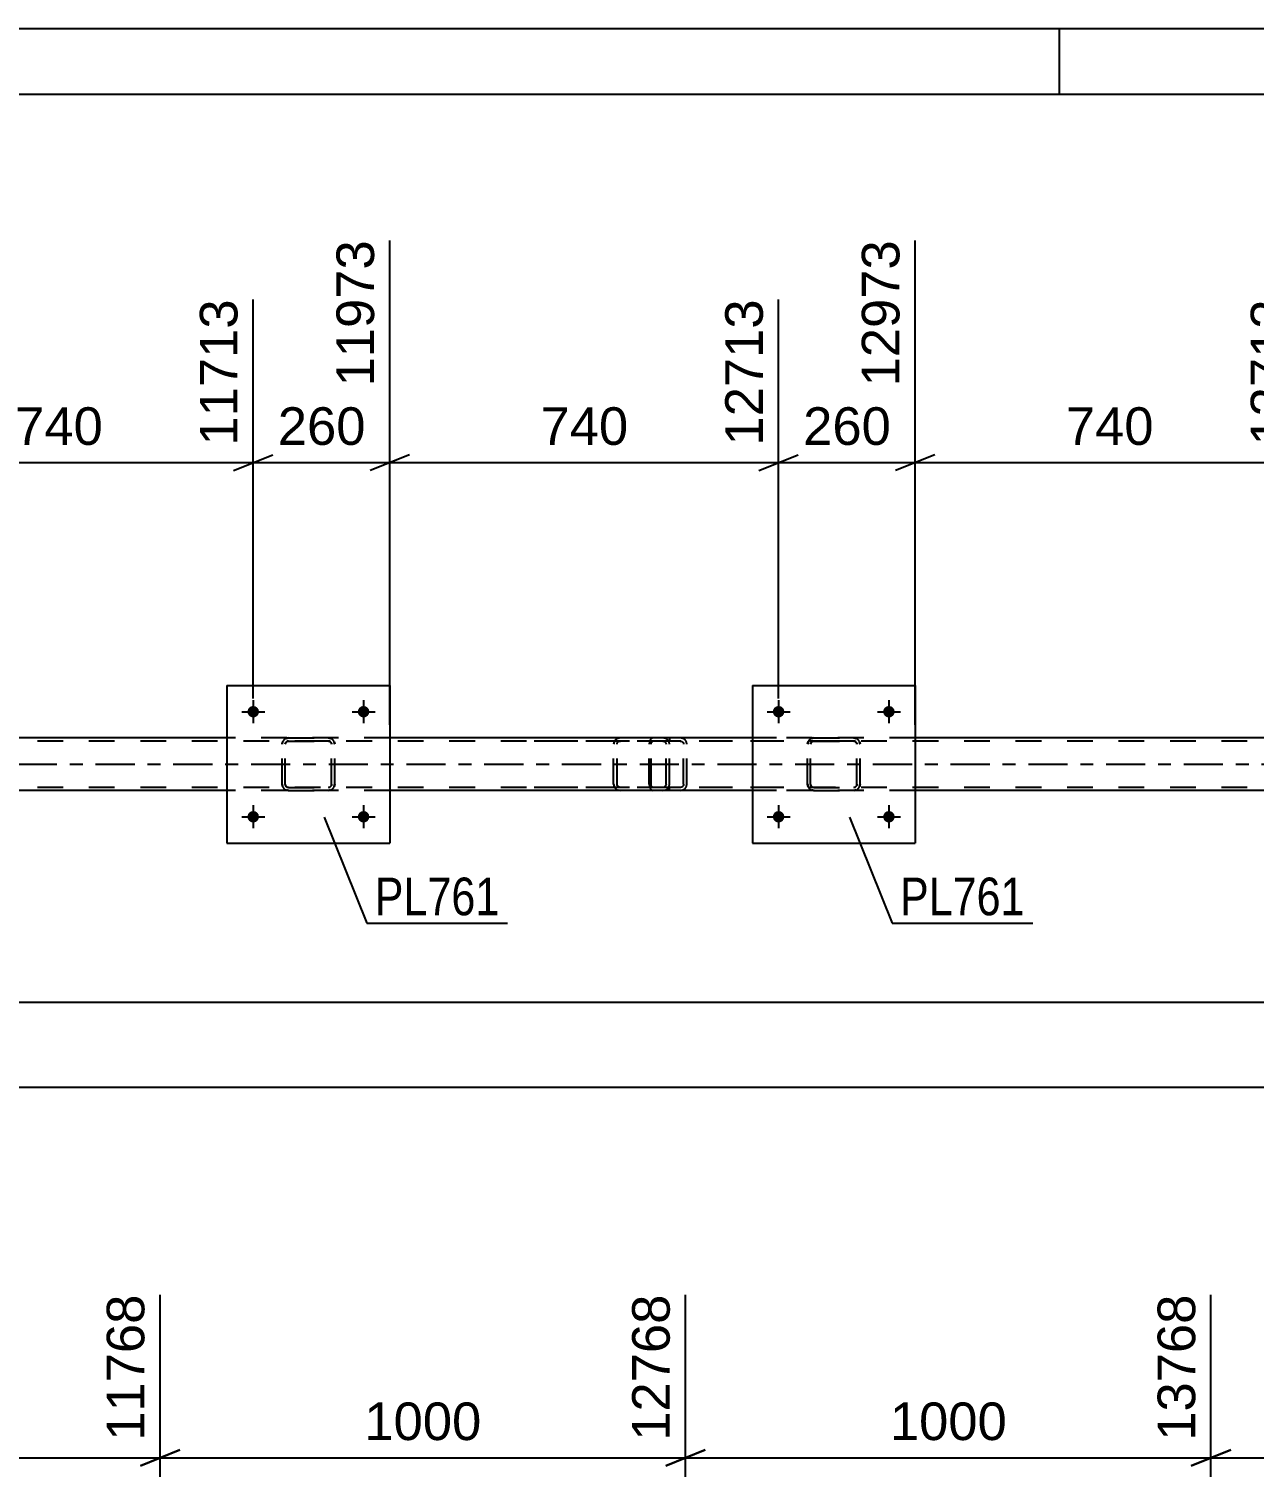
# Model space of a CAD drawing. Header units: millimetres. Extents: x 0 to 841, y 0 to 594.
# Drawn here: x 552.5 to 645.8, y 484.5 to 594 of the extents above; entities that cross this region are included whole.
import ezdxf

# ---------------------------------------------------------------- set-up
doc = ezdxf.new("R2010")
doc.units = ezdxf.units.MM
doc.linetypes.add('DXK_LINE_DOT2', pattern=[3.9198, 1.9599, -1.9599])
doc.linetypes.add('DXK_LINE_DOT3', pattern=[5.9187, 2.979, -0.9799, 0.9799, -0.9799])
doc.styles.add('Arial', font='ARIAL.TTF', dxfattribs={"height": 0.2})
doc.styles.add('Arial Narrow', font='ARIALN.TTF', dxfattribs={"height": 0.2})

# ---------------------------------------------------------------- blocks, each defined once
blk = doc.blocks.new('Unknown-318895945-1113')
at = {"color": 5, "linetype": 'Continuous'}
for p, q in [((841, 594), (0, 594)), ((631, 589), (631, 594)), ((836, 589), (5, 589))]:
    blk.add_line(p, q, dxfattribs=at)
blk = doc.blocks.new('Part-318895945-5211 - 5050')
at = {"color": 7, "linetype": 'DXK_LINE_DOT2'}
for p, q in [((611.81, 539.51), (611.85, 539.7)), ((611.85, 539.7), (611.81, 539.51)), ((611.81, 536.47), (611.81, 539.51)), ((612.07, 539.61), (612.05, 539.51)), ((612.05, 539.51), (612.07, 539.6)), ((612.05, 536.47), (612.05, 539.51)), ((612.07, 539.6), (612.12, 539.68)), ((612.12, 539.68), (612.07, 539.61)), ((612.11, 539.96), (612.29, 539.99)), ((612.29, 539.99), (612.11, 539.96)), ((612.2, 539.74), (612.12, 539.68)), ((612.12, 539.68), (612.2, 539.73)), ((612.2, 539.73), (612.29, 539.75)), ((612.29, 539.75), (612.2, 539.74)), ((612.29, 539.99), (615.33, 539.99)), ((612.29, 539.99), (612.29, 539.99)), ((612.29, 539.99), (615.33, 539.99)), ((612.29, 539.75), (615.33, 539.75)), ((612.29, 539.75), (612.29, 539.75)), ((615.33, 539.75), (612.29, 539.75)), ((615.33, 539.99), (615.33, 539.99)), ((615.33, 539.99), (615.52, 539.96)), ((615.52, 539.96), (615.33, 539.99)), ((615.33, 539.75), (615.33, 539.75)), ((615.33, 539.75), (615.43, 539.73)), ((615.43, 539.74), (615.33, 539.75)), ((615.5, 539.68), (615.43, 539.74)), ((615.43, 539.73), (615.5, 539.68)), ((615.5, 539.68), (615.56, 539.6)), ((615.56, 539.61), (615.5, 539.68)), ((615.57, 539.51), (615.56, 539.61)), ((615.56, 539.6), (615.57, 539.51)), ((615.57, 536.47), (615.57, 539.51)), ((615.78, 539.7), (615.81, 539.51)), ((615.81, 539.51), (615.78, 539.7)), ((615.81, 536.47), (615.81, 539.51)), ((611.85, 536.29), (611.81, 536.47)), ((611.81, 536.47), (611.85, 536.29)), ((612.07, 536.38), (612.05, 536.47)), ((612.05, 536.47), (612.07, 536.38)), ((612.12, 536.3), (612.07, 536.38)), ((612.07, 536.38), (612.12, 536.3)), ((612.29, 535.99), (612.11, 536.03)), ((612.11, 536.03), (612.29, 535.99)), ((612.2, 536.25), (612.12, 536.3)), ((612.12, 536.3), (612.2, 536.25)), ((612.29, 536.23), (612.2, 536.25)), ((612.2, 536.25), (612.29, 536.23)), ((612.29, 536.23), (615.33, 536.23)), ((612.29, 536.23), (612.29, 536.23)), ((612.29, 536.23), (615.33, 536.23)), ((612.29, 535.99), (615.33, 535.99)), ((612.29, 535.99), (612.29, 535.99)), ((612.29, 535.99), (615.33, 535.99)), ((615.43, 536.25), (615.33, 536.23)), ((615.33, 536.23), (615.43, 536.25)), ((615.33, 536.23), (615.33, 536.23)), ((615.52, 536.03), (615.33, 535.99)), ((615.33, 535.99), (615.52, 536.03)), ((615.33, 535.99), (615.33, 535.99)), ((615.5, 536.3), (615.43, 536.25)), ((615.43, 536.25), (615.5, 536.3)), ((615.56, 536.38), (615.5, 536.3)), ((615.5, 536.3), (615.56, 536.38)), ((615.57, 536.47), (615.56, 536.38)), ((615.56, 536.38), (615.57, 536.47)), ((615.81, 536.47), (615.78, 536.29)), ((615.78, 536.29), (615.81, 536.47))]:
    blk.add_line(p, q, dxfattribs=at)
at = {"color": 7, "linetype": 'DXK_LINE_DOT3'}
blk.add_line((613.81, 537.99), (613.81, 537.99), dxfattribs=at)
at = {"color": 7, "linetype": 'DXK_LINE_DOT2'}
for centre, start, end in [((612.29, 539.51), 112.5, 157.5), ((612.29, 539.51), 112.5, 157.5), ((615.33, 539.51), 22.5, 67.5), ((615.33, 539.51), 22.5, 67.5), ((612.29, 536.47), 202.5, 247.5), ((612.29, 536.47), 202.5, 247.5), ((615.33, 536.47), 292.5, 337.5), ((615.33, 536.47), 292.5, 337.5)]:
    blk.add_arc(centre, 0.48, start, end, dxfattribs=at)
blk = doc.blocks.new('Bolt-318895945-5125 - 5050')
at = {"linetype": 'Continuous'}
for points in [[(570.05, 541.99, -1), (569.17, 541.99, -1)], [(578.45, 541.99, -1), (577.57, 541.99, -1)]]:
    blk.add_hatch(color=1, dxfattribs=at).paths.add_polyline_path(points)
at = {"color": 1, "linetype": 'Continuous'}
for p, q in [((569.61, 542.87), (569.61, 541.11)), ((578.01, 542.87), (578.01, 541.11)), ((568.73, 541.99), (570.49, 541.99)), ((577.13, 541.99), (578.89, 541.99))]:
    blk.add_line(p, q, dxfattribs=at)
blk = doc.blocks.new('Part-318895945-5253 - 5050')
at = {"color": 7, "linetype": 'DXK_LINE_DOT2'}
for p, q in [((600.8, 539.99), (589.02, 539.99)), ((600.8, 539.75), (589.02, 539.75)), ((597.09, 539.7), (597.05, 539.51)), ((597.05, 536.47), (597.05, 539.51)), ((597.31, 539.51), (597.33, 539.61)), ((597.31, 536.47), (597.31, 539.51)), ((597.33, 539.61), (597.38, 539.68)), ((597.56, 539.99), (597.37, 539.96)), ((597.38, 539.68), (597.46, 539.74)), ((597.46, 539.74), (597.56, 539.75)), ((600.99, 539.96), (600.8, 539.99)), ((600.8, 539.75), (600.9, 539.74)), ((600.9, 539.74), (600.98, 539.68)), ((600.98, 539.68), (601.03, 539.61)), ((601.03, 539.61), (601.05, 539.51)), ((601.05, 536.47), (601.05, 539.51)), ((601.31, 539.51), (601.27, 539.7)), ((601.31, 536.47), (601.31, 539.51)), ((600.8, 536.23), (589.02, 536.23)), ((600.8, 535.99), (589.02, 535.99)), ((597.05, 536.47), (597.09, 536.29)), ((597.33, 536.38), (597.31, 536.47)), ((597.38, 536.3), (597.33, 536.38)), ((597.37, 536.03), (597.56, 535.99)), ((597.46, 536.25), (597.38, 536.3)), ((597.56, 536.23), (597.46, 536.25)), ((600.9, 536.25), (600.8, 536.23)), ((600.8, 535.99), (600.99, 536.03)), ((600.98, 536.3), (600.9, 536.25)), ((601.03, 536.38), (600.98, 536.3)), ((601.05, 536.47), (601.03, 536.38)), ((601.27, 536.29), (601.31, 536.47))]:
    blk.add_line(p, q, dxfattribs=at)
for centre, start, end in [((597.54, 539.49), 110.7583, 155.68), ((600.82, 539.49), 24.32, 69.2417), ((597.54, 536.49), 204.32, 249.2417), ((600.82, 536.49), 290.7583, 335.68)]:
    blk.add_arc(centre, 0.496, start, end, dxfattribs=at)
blk = doc.blocks.new('Bolt-318895945-5127 - 5050')
at = {"linetype": 'Continuous'}
for points in [[(610.05, 541.99, -1), (609.17, 541.99, -1)], [(618.45, 541.99, -1), (617.57, 541.99, -1)]]:
    blk.add_hatch(color=1, dxfattribs=at).paths.add_polyline_path(points)
at = {"color": 1, "linetype": 'Continuous'}
for p, q in [((609.61, 542.87), (609.61, 541.11)), ((618.01, 542.87), (618.01, 541.11)), ((608.73, 541.99), (610.49, 541.99)), ((617.13, 541.99), (618.89, 541.99))]:
    blk.add_line(p, q, dxfattribs=at)
blk = doc.blocks.new('Bolt-318895945-5126 - 5050')
at = {"linetype": 'Continuous'}
for points in [[(610.05, 533.99, -1), (609.17, 533.99, -1)], [(618.45, 533.99, -1), (617.57, 533.99, -1)]]:
    blk.add_hatch(color=1, dxfattribs=at).paths.add_polyline_path(points)
at = {"color": 1, "linetype": 'Continuous'}
for p, q in [((609.61, 534.87), (609.61, 533.11)), ((618.01, 534.87), (618.01, 533.11)), ((608.73, 533.99), (610.49, 533.99)), ((617.13, 533.99), (618.89, 533.99))]:
    blk.add_line(p, q, dxfattribs=at)
blk = doc.blocks.new('Part-318895945-5103 - 5050')
at = {"color": 7, "linetype": 'DXK_LINE_DOT2'}
for p, q in [((571.81, 539.51), (571.85, 539.7)), ((571.85, 539.7), (571.81, 539.51)), ((571.81, 536.47), (571.81, 539.51)), ((572.07, 539.61), (572.05, 539.51)), ((572.05, 539.51), (572.07, 539.6)), ((572.05, 536.47), (572.05, 539.51)), ((572.07, 539.6), (572.12, 539.68)), ((572.12, 539.68), (572.07, 539.61)), ((572.11, 539.96), (572.29, 539.99)), ((572.29, 539.99), (572.11, 539.96)), ((572.2, 539.74), (572.12, 539.68)), ((572.12, 539.68), (572.2, 539.73)), ((572.2, 539.73), (572.29, 539.75)), ((572.29, 539.75), (572.2, 539.74)), ((572.29, 539.99), (575.33, 539.99)), ((572.29, 539.99), (572.29, 539.99)), ((572.29, 539.99), (575.33, 539.99)), ((572.29, 539.75), (575.33, 539.75)), ((572.29, 539.75), (572.29, 539.75)), ((575.33, 539.75), (572.29, 539.75)), ((575.33, 539.99), (575.33, 539.99)), ((575.33, 539.99), (575.52, 539.96)), ((575.52, 539.96), (575.33, 539.99)), ((575.33, 539.75), (575.33, 539.75)), ((575.33, 539.75), (575.43, 539.73)), ((575.43, 539.74), (575.33, 539.75)), ((575.5, 539.68), (575.43, 539.74)), ((575.43, 539.73), (575.5, 539.68)), ((575.5, 539.68), (575.56, 539.6)), ((575.56, 539.61), (575.5, 539.68)), ((575.57, 539.51), (575.56, 539.61)), ((575.56, 539.6), (575.57, 539.51)), ((575.57, 536.47), (575.57, 539.51)), ((575.78, 539.7), (575.81, 539.51)), ((575.81, 539.51), (575.78, 539.7)), ((575.81, 536.47), (575.81, 539.51)), ((571.85, 536.29), (571.81, 536.47)), ((571.81, 536.47), (571.85, 536.29)), ((572.07, 536.38), (572.05, 536.47)), ((572.05, 536.47), (572.07, 536.38)), ((572.12, 536.3), (572.07, 536.38)), ((572.07, 536.38), (572.12, 536.3)), ((572.29, 535.99), (572.11, 536.03)), ((572.11, 536.03), (572.29, 535.99)), ((572.2, 536.25), (572.12, 536.3)), ((572.12, 536.3), (572.2, 536.25)), ((572.29, 536.23), (572.2, 536.25)), ((572.2, 536.25), (572.29, 536.23)), ((572.29, 536.23), (575.33, 536.23)), ((572.29, 536.23), (572.29, 536.23)), ((572.29, 536.23), (575.33, 536.23)), ((572.29, 535.99), (575.33, 535.99)), ((572.29, 535.99), (572.29, 535.99)), ((572.29, 535.99), (575.33, 535.99)), ((575.43, 536.25), (575.33, 536.23)), ((575.33, 536.23), (575.43, 536.25)), ((575.33, 536.23), (575.33, 536.23)), ((575.52, 536.03), (575.33, 535.99)), ((575.33, 535.99), (575.52, 536.03)), ((575.33, 535.99), (575.33, 535.99)), ((575.5, 536.3), (575.43, 536.25)), ((575.43, 536.25), (575.5, 536.3)), ((575.56, 536.38), (575.5, 536.3)), ((575.5, 536.3), (575.56, 536.38)), ((575.57, 536.47), (575.56, 536.38)), ((575.56, 536.38), (575.57, 536.47)), ((575.81, 536.47), (575.78, 536.29)), ((575.78, 536.29), (575.81, 536.47))]:
    blk.add_line(p, q, dxfattribs=at)
at = {"color": 7, "linetype": 'DXK_LINE_DOT3'}
blk.add_line((573.81, 537.99), (573.81, 537.99), dxfattribs=at)
at = {"color": 7, "linetype": 'DXK_LINE_DOT2'}
for centre, start, end in [((572.29, 539.51), 112.5, 157.5), ((572.29, 539.51), 112.5, 157.5), ((575.33, 539.51), 22.5, 67.5), ((575.33, 539.51), 22.5, 67.5), ((572.29, 536.47), 202.5, 247.5), ((572.29, 536.47), 202.5, 247.5), ((575.33, 536.47), 292.5, 337.5), ((575.33, 536.47), 292.5, 337.5)]:
    blk.add_arc(centre, 0.48, start, end, dxfattribs=at)
blk = doc.blocks.new('Bolt-318895945-5124 - 5050')
at = {"linetype": 'Continuous'}
for points in [[(570.05, 533.99, -1), (569.17, 533.99, -1)], [(578.45, 533.99, -1), (577.57, 533.99, -1)]]:
    blk.add_hatch(color=1, dxfattribs=at).paths.add_polyline_path(points)
at = {"color": 1, "linetype": 'Continuous'}
for p, q in [((569.61, 534.87), (569.61, 533.11)), ((578.01, 534.87), (578.01, 533.11)), ((568.73, 533.99), (570.49, 533.99)), ((577.13, 533.99), (578.89, 533.99))]:
    blk.add_line(p, q, dxfattribs=at)
blk = doc.blocks.new('Part-318895945-5154 - 5050')
at = {"color": 7, "linetype": 'DXK_LINE_DOT2'}
for p, q in [((708.01, 539.75), (119.62, 539.75)), ((580.01, 539.99), (567.61, 539.99)), ((620.01, 539.99), (607.61, 539.99)), ((708.01, 536.23), (119.62, 536.23)), ((580.01, 535.99), (567.61, 535.99)), ((620.01, 535.99), (607.61, 535.99))]:
    blk.add_line(p, q, dxfattribs=at)
at = {"color": 2, "linetype": 'Continuous'}
for p, q in [((567.61, 539.99), (540.02, 539.99)), ((607.61, 539.99), (580.01, 539.99)), ((647.62, 539.99), (620.01, 539.99)), ((567.61, 535.99), (540.02, 535.99)), ((607.61, 535.99), (580.01, 535.99)), ((647.62, 535.99), (620.01, 535.99))]:
    blk.add_line(p, q, dxfattribs=at)
at = {"color": 7, "linetype": 'DXK_LINE_DOT3'}
blk.add_line((119.62, 537.99), (708.01, 537.99), dxfattribs=at)
blk = doc.blocks.new('Part-318895945-5210 - 5050')
at = {"color": 2, "linetype": 'Continuous'}
for p, q in [((607.61, 543.99), (607.61, 531.99)), ((607.61, 543.99), (620.01, 543.99)), ((620.01, 543.99), (620.01, 531.99)), ((607.61, 531.99), (620.01, 531.99))]:
    blk.add_line(p, q, dxfattribs=at)
blk = doc.blocks.new('Part-318895945-5216 - 5050')
at = {"color": 2, "linetype": 'Continuous'}
for p, q in [((567.61, 543.99), (567.61, 531.99)), ((567.61, 543.99), (580.01, 543.99)), ((580.01, 543.99), (580.01, 531.99)), ((567.61, 531.99), (580.01, 531.99))]:
    blk.add_line(p, q, dxfattribs=at)
blk = doc.blocks.new('Part-318895945-5251 - 5050')
at = {"color": 7, "linetype": 'DXK_LINE_DOT2'}
for p, q in [((599.78, 539.7), (599.76, 539.51)), ((599.76, 536.47), (599.76, 539.51)), ((599.84, 539.85), (599.78, 539.7)), ((599.93, 539.96), (599.84, 539.85)), ((599.9, 539.51), (599.91, 539.61)), ((599.9, 536.47), (599.9, 539.51)), ((599.91, 539.61), (599.94, 539.68)), ((600.03, 539.99), (599.93, 539.96)), ((599.94, 539.68), (599.98, 539.74)), ((599.98, 539.74), (600.03, 539.75)), ((609.44, 539.99), (600.03, 539.99)), ((609.44, 539.75), (600.03, 539.75)), ((601.31, 539.99), (601.31, 539.75)), ((602.32, 539.96), (602.12, 539.99)), ((602.12, 539.75), (602.22, 539.74)), ((602.22, 539.74), (602.3, 539.68)), ((602.3, 539.68), (602.36, 539.61)), ((602.36, 539.61), (602.38, 539.51)), ((602.38, 536.47), (602.38, 539.51)), ((602.63, 539.51), (602.59, 539.7)), ((602.63, 536.47), (602.63, 539.51)), ((599.76, 536.47), (599.78, 536.29)), ((599.78, 536.29), (599.84, 536.13)), ((599.84, 536.13), (599.93, 536.03)), ((599.91, 536.38), (599.9, 536.47)), ((599.94, 536.3), (599.91, 536.38)), ((599.93, 536.03), (600.03, 535.99)), ((599.98, 536.25), (599.94, 536.3)), ((600.03, 536.23), (599.98, 536.25)), ((609.44, 536.23), (600.03, 536.23)), ((609.44, 535.99), (600.03, 535.99)), ((601.31, 535.99), (601.31, 536.23)), ((602.22, 536.25), (602.12, 536.23)), ((602.12, 535.99), (602.32, 536.03)), ((602.3, 536.3), (602.22, 536.25)), ((602.36, 536.38), (602.3, 536.3)), ((602.38, 536.47), (602.36, 536.38)), ((602.59, 536.29), (602.63, 536.47))]:
    blk.add_line(p, q, dxfattribs=at)
for centre, start, end in [((602.14, 539.5), 23.8494, 68.8059), ((602.14, 536.49), 291.1941, 336.1506)]:
    blk.add_arc(centre, 0.492, start, end, dxfattribs=at)
blk = doc.blocks.new('StraightDimension-318895945-4522 - 3712')
at = {"color": 7, "linetype": 'Continuous'}
for p, q in [((562.52, 450.57), (562.52, 497.59)), ((602.52, 450.57), (602.52, 497.59)), ((564.02, 485.77), (561.02, 484.57)), ((601.02, 484.57), (604.02, 485.77)), ((562.52, 485.17), (602.52, 485.17))]:
    blk.add_line(p, q, dxfattribs=at)
at = {"color": 0}
blk.add_wipeout([(587.57, 485.92), (587.57, 490.12), (577.47, 490.12), (577.47, 485.92)], dxfattribs=at)
at = {"color": 3, "style": 'Arial'}
blk.add_text('1000', height=2.865, dxfattribs=at).set_placement((578.07, 486.52))
at = {"color": 0, "linetype": 'Continuous'}
blk.add_wipeout([(601.92, 498.19), (597.72, 498.19), (597.72, 485.87), (601.92, 485.87)], dxfattribs=at)
at = {"color": 3, "linetype": 'Continuous', "style": 'Arial'}
blk.add_text('12768', height=2.865, rotation=90.0002, dxfattribs=at).set_placement((601.32, 486.47))
blk = doc.blocks.new('StraightDimension-318895945-4514 - 3712')
at = {"color": 7, "linetype": 'Continuous'}
for p, q in [((522.53, 450.57), (522.53, 497.59)), ((562.52, 450.57), (562.52, 497.59)), ((524.03, 485.77), (521.03, 484.57)), ((561.02, 484.57), (564.02, 485.77)), ((522.53, 485.17), (562.52, 485.17))]:
    blk.add_line(p, q, dxfattribs=at)
at = {"color": 0}
blk.add_wipeout([(547.57, 485.92), (547.57, 490.12), (537.48, 490.12), (537.48, 485.92)], dxfattribs=at)
at = {"color": 3, "style": 'Arial'}
blk.add_text('1000', height=2.865, dxfattribs=at).set_placement((538.08, 486.52))
at = {"color": 0, "linetype": 'Continuous'}
blk.add_wipeout([(561.92, 498.19), (557.72, 498.19), (557.72, 485.87), (561.92, 485.87)], dxfattribs=at)
at = {"color": 3, "linetype": 'Continuous', "style": 'Arial'}
blk.add_text('11768', height=2.865, rotation=90.0002, dxfattribs=at).set_placement((561.32, 486.47))
blk = doc.blocks.new('StraightDimension-318895945-4530 - 3712')
at = {"color": 7, "linetype": 'Continuous'}
for p, q in [((602.52, 450.57), (602.52, 497.59)), ((642.53, 450.57), (642.53, 497.59)), ((604.02, 485.77), (601.02, 484.57)), ((641.03, 484.57), (644.03, 485.77)), ((602.52, 485.17), (642.53, 485.17))]:
    blk.add_line(p, q, dxfattribs=at)
at = {"color": 0}
blk.add_wipeout([(627.57, 485.92), (627.57, 490.12), (617.48, 490.12), (617.48, 485.92)], dxfattribs=at)
at = {"color": 3, "style": 'Arial'}
blk.add_text('1000', height=2.865, dxfattribs=at).set_placement((618.08, 486.52))
at = {"color": 0, "linetype": 'Continuous'}
blk.add_wipeout([(641.93, 498.19), (637.73, 498.19), (637.73, 485.87), (641.93, 485.87)], dxfattribs=at)
at = {"color": 3, "linetype": 'Continuous', "style": 'Arial'}
blk.add_text('13768', height=2.865, rotation=90.0002, dxfattribs=at).set_placement((641.33, 486.47))
blk = doc.blocks.new('StraightDimension-318895945-4538 - 3712')
at = {"color": 7, "linetype": 'Continuous'}
for p, q in [((642.53, 450.57), (642.53, 497.59)), ((682.52, 450.57), (682.52, 497.59)), ((644.03, 485.77), (641.03, 484.57)), ((681.02, 484.57), (684.02, 485.77)), ((642.53, 485.17), (682.52, 485.17))]:
    blk.add_line(p, q, dxfattribs=at)
at = {"color": 0}
blk.add_wipeout([(667.57, 485.92), (667.57, 490.12), (657.48, 490.12), (657.48, 485.92)], dxfattribs=at)
at = {"color": 3, "style": 'Arial'}
blk.add_text('1000', height=2.865, dxfattribs=at).set_placement((658.08, 486.52))
at = {"color": 0, "linetype": 'Continuous'}
blk.add_wipeout([(681.92, 498.19), (677.72, 498.19), (677.72, 485.87), (681.92, 485.87)], dxfattribs=at)
at = {"color": 3, "linetype": 'Continuous', "style": 'Arial'}
blk.add_text('14768', height=2.865, rotation=90.0002, dxfattribs=at).set_placement((681.32, 486.47))
blk = doc.blocks.new('StraightDimension-318895945-5307 - 5050')
at = {"color": 7, "linetype": 'Continuous'}
blk.add_line((111, 519.88), (741.87, 519.88), dxfattribs=at)
blk = doc.blocks.new('StraightDimension-318895945-5328 - 5050')
at = {"color": 7, "linetype": 'Continuous'}
blk.add_line((110.36, 513.41), (742.51, 513.41), dxfattribs=at)
blk = doc.blocks.new('StraightDimension-318895945-5863 - 5050')
at = {"color": 7, "linetype": 'Continuous'}
for p, q in [((540.02, 540.99), (540.02, 577.88)), ((569.61, 542.99), (569.61, 573.38)), ((541.52, 561.56), (538.52, 560.36)), ((540.02, 560.96), (569.61, 560.96)), ((568.11, 560.36), (571.11, 561.56))]:
    blk.add_line(p, q, dxfattribs=at)
at = {"color": 0}
blk.add_wipeout([(558.75, 561.71), (558.75, 565.91), (550.88, 565.91), (550.88, 561.71)], dxfattribs=at)
at = {"color": 3, "style": 'Arial'}
blk.add_text('740', height=2.865, dxfattribs=at).set_placement((551.48, 562.31))
at = {"color": 0, "linetype": 'Continuous'}
blk.add_wipeout([(569.01, 573.98), (564.81, 573.98), (564.81, 561.66), (569.01, 561.66)], dxfattribs=at)
at = {"color": 3, "linetype": 'Continuous', "style": 'Arial'}
blk.add_text('11713', height=2.865, rotation=90.0002, dxfattribs=at).set_placement((568.41, 562.26))
blk = doc.blocks.new('StraightDimension-318895945-5883 - 5050')
at = {"color": 7, "linetype": 'Continuous'}
for p, q in [((580.01, 540.99), (580.01, 577.88)), ((569.61, 542.99), (569.61, 573.38)), ((568.11, 560.36), (571.11, 561.56)), ((569.61, 560.96), (580.01, 560.96)), ((581.51, 561.56), (578.51, 560.36))]:
    blk.add_line(p, q, dxfattribs=at)
at = {"color": 0}
blk.add_wipeout([(578.75, 561.71), (578.75, 565.91), (570.88, 565.91), (570.88, 561.71)], dxfattribs=at)
at = {"color": 3, "style": 'Arial'}
blk.add_text('260', height=2.865, dxfattribs=at).set_placement((571.48, 562.31))
at = {"color": 0, "linetype": 'Continuous'}
blk.add_wipeout([(579.41, 578.48), (575.21, 578.48), (575.21, 566.16), (579.41, 566.16)], dxfattribs=at)
at = {"color": 3, "linetype": 'Continuous', "style": 'Arial'}
blk.add_text('11973', height=2.865, rotation=90.0002, dxfattribs=at).set_placement((578.81, 566.76))
blk = doc.blocks.new('StraightDimension-318895945-5903 - 5050')
at = {"color": 7, "linetype": 'Continuous'}
for p, q in [((580.01, 540.99), (580.01, 577.88)), ((609.61, 542.99), (609.61, 573.38)), ((581.51, 561.56), (578.51, 560.36)), ((580.01, 560.96), (609.61, 560.96)), ((608.11, 560.36), (611.11, 561.56))]:
    blk.add_line(p, q, dxfattribs=at)
at = {"color": 0}
blk.add_wipeout([(598.75, 561.71), (598.75, 565.91), (590.88, 565.91), (590.88, 561.71)], dxfattribs=at)
at = {"color": 3, "style": 'Arial'}
blk.add_text('740', height=2.865, dxfattribs=at).set_placement((591.48, 562.31))
at = {"color": 0, "linetype": 'Continuous'}
blk.add_wipeout([(609.01, 573.98), (604.81, 573.98), (604.81, 561.66), (609.01, 561.66)], dxfattribs=at)
at = {"color": 3, "linetype": 'Continuous', "style": 'Arial'}
blk.add_text('12713', height=2.865, rotation=90.0002, dxfattribs=at).set_placement((608.41, 562.26))
blk = doc.blocks.new('StraightDimension-318895945-5923 - 5050')
at = {"color": 7, "linetype": 'Continuous'}
for p, q in [((620.01, 540.99), (620.01, 577.88)), ((609.61, 542.99), (609.61, 573.38)), ((608.11, 560.36), (611.11, 561.56)), ((609.61, 560.96), (620.01, 560.96)), ((621.51, 561.56), (618.51, 560.36))]:
    blk.add_line(p, q, dxfattribs=at)
at = {"color": 0}
blk.add_wipeout([(618.75, 561.71), (618.75, 565.91), (610.88, 565.91), (610.88, 561.71)], dxfattribs=at)
at = {"color": 3, "style": 'Arial'}
blk.add_text('260', height=2.865, dxfattribs=at).set_placement((611.48, 562.31))
at = {"color": 0, "linetype": 'Continuous'}
blk.add_wipeout([(619.41, 578.48), (615.21, 578.48), (615.21, 566.16), (619.41, 566.16)], dxfattribs=at)
at = {"color": 3, "linetype": 'Continuous', "style": 'Arial'}
blk.add_text('12973', height=2.865, rotation=90.0002, dxfattribs=at).set_placement((618.81, 566.76))
blk = doc.blocks.new('StraightDimension-318895945-5943 - 5050')
at = {"color": 7, "linetype": 'Continuous'}
for p, q in [((620.01, 540.99), (620.01, 577.88)), ((649.62, 542.99), (649.62, 573.38)), ((621.51, 561.56), (618.51, 560.36)), ((620.01, 560.96), (649.62, 560.96)), ((648.12, 560.36), (651.12, 561.56))]:
    blk.add_line(p, q, dxfattribs=at)
at = {"color": 0}
blk.add_wipeout([(638.75, 561.71), (638.75, 565.91), (630.88, 565.91), (630.88, 561.71)], dxfattribs=at)
at = {"color": 3, "style": 'Arial'}
blk.add_text('740', height=2.865, dxfattribs=at).set_placement((631.48, 562.31))
at = {"color": 0, "linetype": 'Continuous'}
blk.add_wipeout([(649.02, 573.98), (644.82, 573.98), (644.82, 561.66), (649.02, 561.66)], dxfattribs=at)
at = {"color": 3, "linetype": 'Continuous', "style": 'Arial'}
blk.add_text('13713', height=2.865, rotation=90.0002, dxfattribs=at).set_placement((648.42, 562.26))
blk = doc.blocks.new('Mark-318895945-5206 - 5050')
at = {"color": 30, "linetype": 'Continuous'}
for p, q in [((615.01, 533.96), (618.25, 525.89)), ((618.25, 525.89), (628.96, 525.89))]:
    blk.add_line(p, q, dxfattribs=at)
at = {"color": 0}
blk.add_wipeout([(628.36, 526.49), (628.36, 529.49), (618.85, 529.49), (618.85, 526.49)], dxfattribs=at)
blk.add_wipeout([(628.36, 526.49), (628.36, 529.49), (618.85, 529.49), (618.85, 526.49)], dxfattribs=at)
at = {"color": 3, "style": 'Arial Narrow'}
blk.add_text('PL761', height=2.863, dxfattribs=at).set_placement((618.85, 526.49))
blk = doc.blocks.new('Mark-318895945-5212 - 5050')
at = {"color": 30, "linetype": 'Continuous'}
for p, q in [((575.01, 533.96), (578.26, 525.89)), ((578.26, 525.89), (588.96, 525.89))]:
    blk.add_line(p, q, dxfattribs=at)
at = {"color": 0}
blk.add_wipeout([(588.36, 526.49), (588.36, 529.49), (578.86, 529.49), (578.86, 526.49)], dxfattribs=at)
blk.add_wipeout([(588.36, 526.49), (588.36, 529.49), (578.86, 529.49), (578.86, 526.49)], dxfattribs=at)
at = {"color": 3, "style": 'Arial Narrow'}
blk.add_text('PL761', height=2.863, dxfattribs=at).set_placement((578.86, 526.49))

msp = doc.modelspace()

# ---------------------------------------------------------------- block references
for name in ['Unknown-318895945-1113', 'Part-318895945-5216 - 5050', 'Part-318895945-5210 - 5050', 'Bolt-318895945-5125 - 5050', 'Bolt-318895945-5127 - 5050', 'Part-318895945-5154 - 5050', 'Part-318895945-5103 - 5050', 'Part-318895945-5253 - 5050', 'Part-318895945-5251 - 5050', 'Part-318895945-5211 - 5050', 'Bolt-318895945-5124 - 5050', 'Bolt-318895945-5126 - 5050']:
    msp.add_blockref(name, (0, 0))

# ---------------------------------------------------------------- next in the draw order: block references
for name in ['StraightDimension-318895945-5863 - 5050', 'StraightDimension-318895945-5307 - 5050', 'StraightDimension-318895945-4522 - 3712']:
    msp.add_blockref(name, (0, 0))

# ---------------------------------------------------------------- next in the draw order: block references
for name in ['StraightDimension-318895945-5883 - 5050', 'StraightDimension-318895945-5328 - 5050', 'StraightDimension-318895945-4514 - 3712', 'StraightDimension-318895945-4530 - 3712']:
    msp.add_blockref(name, (0, 0))

# ---------------------------------------------------------------- next in the draw order: block references
for name in ['StraightDimension-318895945-5903 - 5050', 'Mark-318895945-5212 - 5050', 'Mark-318895945-5206 - 5050', 'StraightDimension-318895945-4538 - 3712']:
    msp.add_blockref(name, (0, 0))

# ---------------------------------------------------------------- next in the draw order: block references
msp.add_blockref('StraightDimension-318895945-5923 - 5050', (0, 0))

# ---------------------------------------------------------------- next in the draw order: block references
msp.add_blockref('StraightDimension-318895945-5943 - 5050', (0, 0))

doc.saveas('drawing.dxf')
